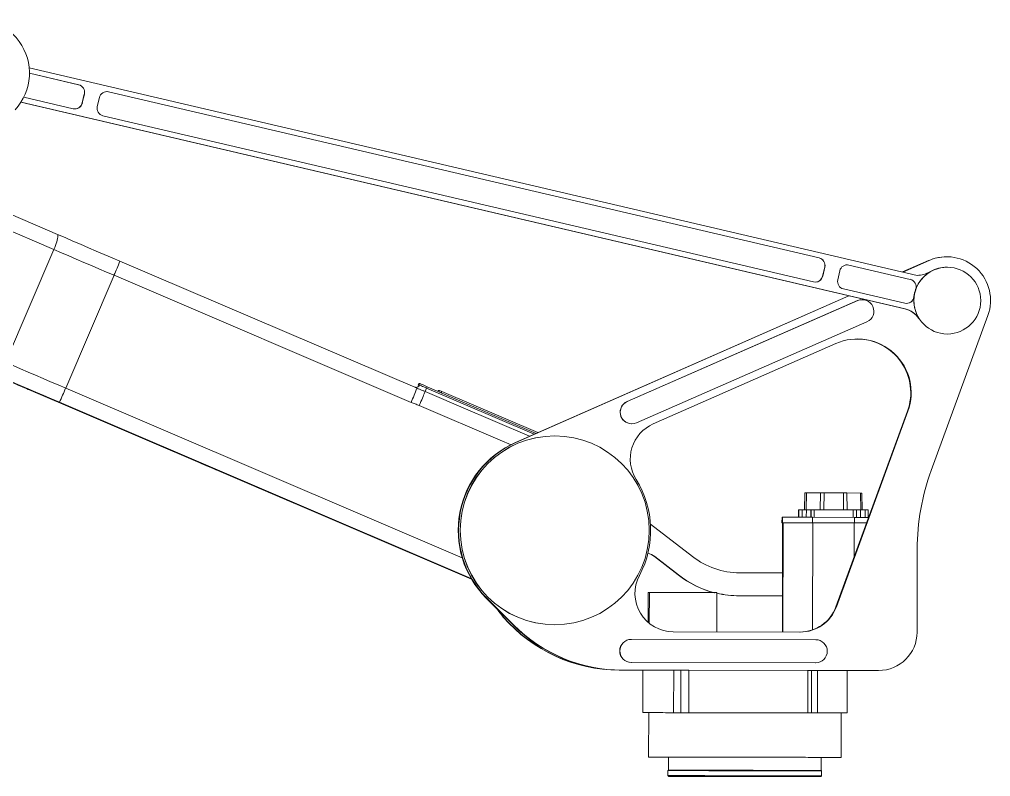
# Model space of a CAD drawing. Header units: millimetres. Extents: x 419 to 13500, y 498 to 10404.
# Drawn here: x 6114 to 7378, y 6758 to 7744 of the extents above; entities that cross this region are included whole.
import ezdxf

# ---------------------------------------------------------------- set-up
doc = ezdxf.new("R2010")
doc.units = ezdxf.units.MM
doc.header["$LTSCALE"] = 50

msp = doc.modelspace()

# ---------------------------------------------------------------- linework, layer by layer
at = {"color": 7, "linetype": 'Continuous', "lineweight": 15}
for p, q in [((7282.9, 7410.6), (6126.8, 7681.2)), ((6191.3, 7658.9), (6127.2, 7673.9)), ((6191.1, 7658.9), (6127.2, 7673.9)), ((6191.1, 7658.9), (6191.3, 7658.9)), ((6230.1, 7649.8), (6230.2, 7649.8)), ((7155.1, 7433.3), (6230.1, 7649.8)), ((7155.2, 7433.3), (6230.2, 7649.8)), ((6116.1, 7636.3), (7266.6, 7367.1)), ((6116.2, 7636.4), (7267.1, 7367.1)), ((6119.8, 7642.8), (6184, 7627.7)), ((6195.9, 7635.2), (6198.6, 7646.9)), ((6196, 7635.2), (6198.7, 7646.9)), ((6198.6, 7646.9), (6198.7, 7646.9)), ((6218.2, 7642.3), (6215.5, 7630.6)), ((6195.9, 7635.2), (6196, 7635.2)), ((6222.9, 7618.6), (7147.9, 7402.1)), ((6163.5, 7464.1), (6016.2, 7527.3)), ((6096.1, 7297.3), (6159, 7444.3)), ((7321.3, 7434.9), (7320.7, 7434.9)), ((6631.7, 7263.7), (6244.9, 7429.2)), ((7155.1, 7433.3), (7155.2, 7433.3)), ((7159.7, 7409.6), (7162.5, 7421.3)), ((7159.9, 7409.6), (7162.6, 7421.3)), ((7162.5, 7421.3), (7162.6, 7421.3)), ((7193.6, 7424.1), (7193.8, 7424.1)), ((7273.6, 7405.5), (7193.6, 7424.1)), ((7273.8, 7405.5), (7193.8, 7424.1)), ((7297.7, 7430), (7263.8, 7415.1)), ((7298.3, 7430), (7264.2, 7415)), ((7297.7, 7430), (7298.3, 7430)), ((7321.9, 7421.4), (7321.4, 7421.4)), ((7322, 7421.4), (7321.9, 7421.4)), ((6174.4, 7263.8), (6237.3, 7410.8)), ((6624, 7245.2), (6237.3, 7410.8)), ((7159.7, 7409.6), (7159.9, 7409.6)), ((7182.1, 7416.7), (7179.4, 7404.8)), ((7299.2, 7415.2), (7299.7, 7415.2)), ((7300.6, 7415.8), (7300.1, 7415.8)), ((7273.6, 7405.5), (7273.8, 7405.5)), ((7193.6, 7384.1), (6759.9, 7193)), ((7194, 7384), (6760.5, 7193)), ((7186.8, 7393), (7266.5, 7374.4)), ((7205.3, 7377.8), (6905.1, 7246.2)), ((7205.4, 7377.8), (6905.2, 7246.2)), ((7205.4, 7377.8), (7205.3, 7377.8)), ((7211.4, 7379), (7211.3, 7379)), ((5887.6, 7363.8), (6702.8, 7014.8)), ((7267.1, 7367.1), (7266.6, 7367.1)), ((7301.1, 7156.5), (7374.9, 7358.3)), ((6917.2, 7218.8), (7217.4, 7350.3)), ((7285.3, 7354.3), (7284.8, 7354.3)), ((7321.3, 7334.4), (7321.4, 7334.4)), ((7321.9, 7334.4), (7322, 7334.4)), ((7176.8, 7321.8), (6939.2, 7217.1)), ((6633.9, 7269.7), (6633.1, 7267.8)), ((6633.9, 7269.7), (6633.1, 7267.8)), ((6633.9, 7269.7), (6635.6, 7269.7)), ((6635.6, 7269.7), (6634.8, 7267.8)), ((6633.1, 7267.8), (6634.8, 7267.8)), ((6644.9, 7265.7), (6644.1, 7263.9)), ((6644.9, 7265.7), (6786.9, 7204.9)), ((6659.3, 7260.5), (6659, 7259.7)), ((6659.3, 7260.5), (6661, 7260.5)), ((6661, 7260.5), (6660.4, 7259.1)), ((6661, 7260.5), (6663.8, 7259.3)), ((6663.8, 7259.3), (6663.2, 7257.9)), ((6663.8, 7259.3), (6788.8, 7205.8)), ((6905.2, 7246.2), (6905.1, 7246.2)), ((7270.1, 7233.7), (7177, 6979)), ((7177.6, 6979), (7270.7, 7233.7)), ((7270.1, 7233.7), (7270.7, 7233.7)), ((6911.1, 7217.5), (6911.2, 7217.5)), ((6811, 7201.6), (6810.9, 7201.6)), ((6759.9, 7193), (6760.5, 7193)), ((6373.5, 7156), (6428.7, 7132.4)), ((6429.6, 7132.4), (6374.5, 7156)), ((7136.4, 7127.3), (7136, 7105.3)), ((7136.4, 7127.3), (7136.7, 7127.3)), ((7138.7, 7127.3), (7156.8, 7127.3)), ((7161.5, 7127.3), (7186.7, 7127.3)), ((7191.4, 7127.3), (7209, 7127.2)), ((7210.9, 7127.2), (7211.3, 7105.2)), ((7128.3, 7105.3), (7128.3, 7095.6)), ((7128.3, 7105.3), (7128.9, 7105.3)), ((7133, 7105.3), (7138.5, 7105.3)), ((7144.5, 7105.3), (7144.6, 7105.3)), ((7148.6, 7105.3), (7199.6, 7105.2)), ((7203.6, 7105.2), (7203.6, 7095.5)), ((7209, 7105.2), (7215, 7105.2)), ((7218.9, 7105.2), (7218.9, 7095.5)), ((7106.9, 7095.6), (7106.8, 7088.3)), ((7106.9, 7095.6), (7107.5, 7095.6)), ((7107.5, 7095.6), (7107.5, 7088.3)), ((7107.5, 7095.6), (7146.5, 7095.6)), ((7146.5, 7095.6), (7146.5, 7088.3)), ((7146.5, 7095.6), (7201, 7095.5)), ((7201, 7095.5), (7201, 7088.2)), ((7201, 7095.5), (7219.6, 7095.5)), ((6935.6, 7086.8), (6990.4, 7044.3)), ((7107.6, 7088.3), (7106.8, 7088.3)), ((7106.8, 7088.3), (7107.5, 7088.3)), ((7107.6, 7088.3), (7107.4, 6946.2)), ((7107.5, 7088.3), (7146.5, 7088.3)), ((7107.6, 7088.3), (7108.3, 7088.3)), ((7108.3, 7088.3), (7108, 6946.2)), ((7108.3, 7088.3), (7146.8, 7088.3)), ((7146.5, 7088.3), (7201, 7088.2)), ((7146.8, 7088.3), (7146.6, 6949)), ((7146.8, 7088.3), (7200.6, 7088.2)), ((7200.6, 7088.2), (7216.9, 7088.2)), ((7200.6, 7088.2), (7200.6, 7043.5)), ((7201, 7088.2), (7216.9, 7088.2)), ((6940.7, 7044.6), (6941.1, 7044.6)), ((6940.7, 7044.6), (6971.6, 7020.6)), ((6941.1, 7044.6), (6972, 7020.6)), ((7282.7, 6945.9), (7282.8, 7054)), ((6971.6, 7020.6), (6972, 7020.6)), ((7051.5, 7023.3), (7107.5, 7023.2)), ((6932.4, 6997.5), (6932.4, 6958.8)), ((6932.4, 6997.5), (6934.2, 6997.5)), ((6934.2, 6997.5), (6934.1, 6957.4)), ((6934.2, 6997.5), (7022, 6997.4)), ((7022, 6997.4), (7022, 6946.3)), ((7051.1, 6993.3), (7051.5, 6993.3)), ((7051.1, 6993.3), (7107.5, 6993.2)), ((7051.5, 6993.3), (7107.5, 6993.2)), ((6721.8, 6990.4), (6722.4, 6990.4)), ((6721.8, 6990.4), (6756.7, 6955.3)), ((6722.4, 6990.4), (6757.4, 6955.3)), ((7177, 6979), (7177.6, 6979)), ((6744, 6965.6), (6744.3, 6965.6)), ((6756.7, 6955.3), (6757.4, 6955.3)), ((6810.9, 6955.6), (6811, 6955.6)), ((6965.3, 6946.4), (7130.6, 6946.1)), ((7150.7, 6936.1), (6910.7, 6936.5)), ((6910.7, 6906.5), (6910.6, 6906.5)), ((6910.6, 6906.5), (7150.6, 6906.1)), ((6910.7, 6906.5), (7150.7, 6906.1)), ((7150.7, 6906.1), (7150.6, 6906.1)), ((6894.9, 6896.5), (6895.3, 6896.5)), ((6925.6, 6896.5), (6894.9, 6896.5)), ((6895.3, 6896.5), (6898.1, 6896.5)), ((6895.3, 6896.5), (6925.6, 6896.5)), ((6895.3, 6896.5), (6895.3, 6896.5)), ((6895.3, 6896.5), (6895.3, 6896.5)), ((6898.1, 6896.5), (6898.7, 6896.5)), ((6898.7, 6896.5), (7232.6, 6896)), ((6925.6, 6896.5), (6925.6, 6841.1)), ((6965.7, 6841), (6965.8, 6896.4)), ((6975.3, 6896.4), (6975, 6896.4)), ((6975, 6841), (6975, 6896.4)), ((6975.3, 6896.4), (6975.2, 6841)), ((6985.4, 6841), (6985.5, 6896.4)), ((7140.5, 6896.1), (6985.5, 6896.4)), ((7140.4, 6840.8), (7140.5, 6896.1)), ((7145.3, 6840.8), (7145.4, 6896.1)), ((7153.1, 6840.7), (7153.2, 6896.1)), ((7191.6, 6840.7), (7191.6, 6896)), ((7191.6, 6896), (7229.2, 6896)), ((7228.8, 6896), (7191.6, 6896)), ((7228.8, 6896), (7229.2, 6896)), ((7229.2, 6896), (7232.6, 6896)), ((6933.3, 6841.1), (6933.2, 6783.2)), ((6975.3, 6841), (6975, 6841)), ((7140.4, 6840.8), (6985.4, 6841)), ((7144.9, 6840.8), (7145.3, 6840.8)), ((7183.7, 6782.8), (7183.8, 6840.7)), ((6959, 6783.1), (6958.9, 6766.1)), ((7157.9, 6765.8), (7158, 6782.8)), ((6958.9, 6766.1), (6958.4, 6765.6)), ((6958.4, 6765.6), (6958.4, 6759.1)), ((7158.4, 6765.3), (7157.9, 6765.8)), ((7158.4, 6758.8), (7158.4, 6765.3)), ((6958.4, 6759.1), (6959.4, 6758.1)), ((7157.4, 6757.8), (7158.4, 6758.8))]:
    msp.add_line(p, q, dxfattribs=at)
at = {"color": 8, "linetype": 'Continuous', "lineweight": 15}
for p, q in [((6159, 7444.3), (6001.8, 7511.8)), ((7278.6, 7382.9), (7278.7, 7382.9)), ((7280.8, 7392.5), (7280.9, 7392.5)), ((5887.6, 7363.8), (6702.8, 7014.8)), ((6174.4, 7263.8), (6690.5, 7042.9)), ((6644.1, 7263.9), (6784.4, 7203.8)), ((6702.2, 7016), (6166.2, 7245.3)), ((6373.5, 7156), (6373.7, 7156.4)), ((6428.7, 7132.4), (6428.8, 7132.7)), ((7136.7, 7127.3), (7136.3, 7105.3)), ((7138.7, 7127.3), (7138.4, 7105.3)), ((7156.8, 7127.3), (7156.4, 7105.3)), ((7161.5, 7127.3), (7161.4, 7105.2)), ((7186.7, 7127.3), (7186.7, 7105.2)), ((7191.4, 7127.3), (7191.6, 7105.2)), ((7209, 7127.2), (7209.3, 7105.2)), ((7128.9, 7105.3), (7128.9, 7095.6)), ((7133, 7105.3), (7132.9, 7095.6)), ((7138.5, 7105.3), (7138.4, 7095.6)), ((7144.5, 7105.3), (7144.5, 7095.6)), ((7144.6, 7105.3), (7144.6, 7095.6)), ((7148.6, 7105.3), (7148.6, 7095.6)), ((7199.6, 7105.2), (7199.6, 7095.5)), ((7209, 7105.2), (7209, 7095.5)), ((7215, 7105.2), (7215, 7095.5))]:
    msp.add_line(p, q, dxfattribs=at)
at = {"color": 7, "linetype": 'Continuous', "lineweight": 15, "flags": 128}
for points in [[(6230.1, 7649.8), (6228.1, 7650), (6227.8, 7650)], [(6159, 7444.3), (6160.1, 7447), (6161.1, 7449.6), (6161.9, 7452.1), (6162.7, 7454.5), (6163.3, 7456.7), (6163.8, 7458.7), (6164.1, 7460.5), (6164.2, 7461.9), (6164.1, 7463), (6163.9, 7463.7), (6163.5, 7464.1)], [(6163.5, 7464.1), (6173.6, 7459.8), (6183.7, 7455.4), (6193.8, 7451.1), (6204, 7446.7), (6214.2, 7442.4), (6224.5, 7438), (6234.7, 7433.6), (6244.9, 7429.2)], [(6237.3, 7410.8), (6227.4, 7415), (6217.6, 7419.2), (6207.8, 7423.4), (6198, 7427.6), (6188.2, 7431.8), (6178.4, 7436), (6168.7, 7440.2), (6159, 7444.3)], [(7193.6, 7424.1), (7191.7, 7424.3), (7191.4, 7424.3)], [(6096.1, 7297.3), (6105.8, 7293.2), (6115.5, 7289), (6125.3, 7284.8), (6135.1, 7280.6), (6144.9, 7276.4), (6154.7, 7272.2), (6164.5, 7268), (6174.4, 7263.8)], [(6166.2, 7245.3), (6156, 7249.7), (6145.8, 7254.1), (6135.5, 7258.5), (6125.3, 7262.9), (6115.2, 7267.2), (6105, 7271.6), (6094.9, 7275.9), (6084.8, 7280.2)], [(6635.6, 7269.7), (6635.8, 7269.6), (6636.3, 7269.4), (6637.2, 7269), (6638.4, 7268.5), (6639.8, 7267.9), (6641.4, 7267.3), (6643.1, 7266.5), (6644.9, 7265.7)], [(6111.4, 7268.2), (6114.6, 7266.8), (6117.7, 7265.5), (6120.6, 7264.3), (6123.2, 7263.2), (6125.7, 7262.2), (6127.9, 7261.2), (6129.8, 7260.4), (6131.5, 7259.7), (6132.8, 7259.2), (6133.8, 7258.8), (6134.5, 7258.5), (6134.9, 7258.3), (6135, 7258.3), (6134.7, 7258.5), (6134.1, 7258.8), (6133.1, 7259.2), (6131.9, 7259.7), (6130.3, 7260.4), (6128.4, 7261.2), (6126.3, 7262.2), (6123.9, 7263.2), (6121.3, 7264.3), (6118.5, 7265.5), (6115.5, 7266.8), (6112.3, 7268.2)], [(6634.6, 7241.3), (6635.7, 7243.8), (6636.8, 7246.2), (6637.8, 7248.6), (6638.7, 7250.8), (6639.6, 7252.9), (6640.3, 7254.7), (6641, 7256.3), (6641.5, 7257.6), (6641.9, 7258.6), (6642.2, 7259.3)], [(6634.8, 7267.8), (6635, 7267.7), (6635.5, 7267.5), (6636.4, 7267.2), (6637.6, 7266.7), (6639, 7266.1), (6640.6, 7265.4), (6642.3, 7264.6), (6644.1, 7263.9)], [(6374.5, 7156), (6371, 7157.5), (6367.5, 7159), (6364.1, 7160.4), (6360.8, 7161.9), (6357.6, 7163.2), (6354.5, 7164.5), (6351.6, 7165.7), (6349, 7166.9), (6346.5, 7167.9), (6344.3, 7168.8), (6342.4, 7169.6), (6340.7, 7170.3), (6339.4, 7170.9), (6338.4, 7171.3), (6337.7, 7171.6), (6337.3, 7171.7), (6337.2, 7171.7), (6337.5, 7171.6), (6338.1, 7171.3), (6339.1, 7170.9), (6340.3, 7170.3), (6341.9, 7169.6), (6343.8, 7168.8), (6345.9, 7167.9), (6348.3, 7166.9), (6350.9, 7165.7), (6353.7, 7164.5), (6356.7, 7163.2), (6359.9, 7161.9), (6363.2, 7160.4), (6366.6, 7159), (6370, 7157.5), (6373.5, 7156)], [(6428.7, 7132.4), (6432.2, 7130.9), (6435.6, 7129.4), (6439, 7128), (6442.4, 7126.5), (6445.6, 7125.2), (6448.6, 7123.9), (6451.5, 7122.7), (6454.2, 7121.5), (6456.6, 7120.5), (6458.8, 7119.6), (6460.7, 7118.8), (6462.4, 7118.1), (6463.7, 7117.5), (6464.8, 7117.1), (6465.5, 7116.8), (6465.8, 7116.7), (6465.9, 7116.7), (6465.6, 7116.8), (6465, 7117.1), (6464, 7117.5), (6462.8, 7118.1), (6461.2, 7118.8), (6459.4, 7119.6), (6457.2, 7120.5), (6454.9, 7121.5), (6452.3, 7122.7), (6449.4, 7123.9), (6446.4, 7125.2), (6443.3, 7126.5), (6440, 7128), (6436.6, 7129.4), (6433.1, 7130.9), (6429.6, 7132.4)], [(7156.8, 7127.3), (7157.2, 7127.3), (7157.8, 7127.3), (7158.3, 7127.3), (7158.9, 7127.3), (7159.5, 7127.3), (7160.2, 7127.3), (7160.8, 7127.3), (7161.5, 7127.3)], [(7186.7, 7127.3), (7187.4, 7127.3), (7188, 7127.3), (7188.6, 7127.3), (7189.2, 7127.3), (7189.8, 7127.3), (7190.4, 7127.3), (7190.9, 7127.3), (7191.4, 7127.3)], [(7209, 7127.2), (7209.5, 7127.2), (7209.8, 7127.2), (7210.2, 7127.2), (7210.4, 7127.2), (7210.6, 7127.2), (7210.8, 7127.2), (7210.9, 7127.2), (7210.9, 7127.2)], [(7128.9, 7105.3), (7129, 7105.3), (7129.2, 7105.3), (7129.6, 7105.3), (7130.1, 7105.3), (7130.7, 7105.3), (7131.4, 7105.3), (7132.2, 7105.3), (7133, 7105.3)], [(7138.5, 7105.3), (7139.6, 7105.3), (7140.8, 7105.3), (7141.8, 7105.3), (7142.7, 7105.3), (7143.5, 7105.3), (7144, 7105.3), (7144.4, 7105.3), (7144.5, 7105.3)], [(7144.6, 7105.3), (7144.7, 7105.3), (7144.9, 7105.3), (7145.3, 7105.3), (7145.8, 7105.3), (7146.4, 7105.3), (7147.1, 7105.3), (7147.9, 7105.3), (7148.6, 7105.3)], [(7199.6, 7105.2), (7200.4, 7105.2), (7201.2, 7105.2), (7201.9, 7105.2), (7202.5, 7105.2), (7202.9, 7105.2), (7203.3, 7105.2), (7203.5, 7105.2), (7203.6, 7105.2)], [(7203.6, 7105.2), (7203.8, 7105.2), (7204.3, 7105.2), (7205, 7105.2), (7205.8, 7105.2), (7206.8, 7105.2), (7207.9, 7105.2), (7209, 7105.2)], [(7215, 7105.2), (7215.7, 7105.2), (7216.5, 7105.2), (7217.2, 7105.2), (7217.8, 7105.2), (7218.3, 7105.2), (7218.6, 7105.2), (7218.8, 7105.2), (7218.9, 7105.2)], [(6744.3, 6965.6), (6740.7, 6970.2), (6737.5, 6974.6)], [(6965.8, 6896.4), (6960.9, 6896.4), (6956.3, 6896.4), (6952, 6896.4), (6948, 6896.4), (6944.3, 6896.4), (6940.9, 6896.4), (6937.8, 6896.4), (6935.1, 6896.4), (6932.7, 6896.5), (6930.6, 6896.5), (6928.9, 6896.5), (6927.5, 6896.5), (6926.6, 6896.5), (6925.9, 6896.5), (6925.7, 6896.5), (6925.6, 6896.5)], [(6975, 6896.4), (6974.9, 6896.4), (6974.4, 6896.4), (6973.6, 6896.4), (6972.6, 6896.4), (6971.2, 6896.4), (6969.7, 6896.4), (6967.8, 6896.4), (6965.8, 6896.4)], [(6985.5, 6896.4), (6983.4, 6896.4), (6981.4, 6896.4), (6979.6, 6896.4), (6978, 6896.4), (6976.7, 6896.4), (6975.9, 6896.4), (6975.4, 6896.4), (6975.3, 6896.4)], [(7145.4, 6896.1), (7145.3, 6896.1), (7145, 6896.1), (7144.6, 6896.1), (7144, 6896.1), (7143.2, 6896.1), (7142.4, 6896.1), (7141.4, 6896.1), (7140.5, 6896.1)], [(7153.2, 6896.1), (7151.3, 6896.1), (7149.7, 6896.1), (7148.3, 6896.1), (7147.1, 6896.1), (7146.2, 6896.1), (7145.5, 6896.1), (7145.4, 6896.1)], [(7191.6, 6896), (7191.5, 6896), (7191.1, 6896), (7190.2, 6896.1), (7189, 6896.1), (7187.4, 6896.1), (7185.5, 6896.1), (7183.2, 6896.1), (7180.6, 6896.1), (7177.6, 6896.1), (7174.3, 6896.1), (7170.7, 6896.1), (7166.8, 6896.1), (7162.5, 6896.1), (7158, 6896.1), (7153.2, 6896.1)], [(6965.7, 6841), (6960.8, 6841), (6956.3, 6841), (6951.9, 6841.1), (6947.9, 6841.1), (6944.2, 6841.1), (6940.8, 6841.1), (6937.7, 6841.1), (6935, 6841.1), (6932.6, 6841.1), (6930.5, 6841.1), (6928.8, 6841.1), (6927.5, 6841.1), (6926.5, 6841.1), (6925.8, 6841.1), (6925.6, 6841.1), (6925.7, 6841.1), (6926.1, 6841.1), (6927, 6841.1), (6928.1, 6841.1), (6929.7, 6841.1), (6931.6, 6841.1), (6933.3, 6841.1)], [(7183.8, 6840.7), (7183.7, 6840.7), (7183.3, 6840.7), (7182.4, 6840.7), (7181.3, 6840.7), (7179.8, 6840.7), (7177.9, 6840.7), (7175.8, 6840.7), (7173.2, 6840.7), (7170.4, 6840.7), (7167.2, 6840.7), (7163.8, 6840.7), (7160, 6840.7), (7155.9, 6840.7), (7151.6, 6840.7), (7147, 6840.7), (7142.2, 6840.8), (7137.1, 6840.8), (7131.8, 6840.8), (7126.3, 6840.8), (7120.6, 6840.8), (7114.7, 6840.8), (7108.7, 6840.8), (7102.5, 6840.8), (7096.2, 6840.8), (7089.8, 6840.8), (7083.3, 6840.8), (7076.7, 6840.9), (7070.1, 6840.9), (7063.4, 6840.9), (7056.7, 6840.9), (7050.1, 6840.9), (7043.4, 6840.9), (7036.8, 6840.9), (7030.3, 6840.9), (7023.9, 6840.9), (7017.5, 6841), (7011.3, 6841), (7005.2, 6841), (6999.2, 6841), (6993.4, 6841), (6987.8, 6841), (6982.4, 6841), (6977.2, 6841), (6972.3, 6841), (6967.6, 6841), (6963.1, 6841), (6958.9, 6841), (6955, 6841), (6951.4, 6841.1), (6948.1, 6841.1), (6945.1, 6841.1), (6942.5, 6841.1), (6940.1, 6841.1), (6938.1, 6841.1), (6936.5, 6841.1), (6935.2, 6841.1), (6934.2, 6841.1), (6933.6, 6841.1), (6933.3, 6841.1), (6933.3, 6841.1)], [(6975, 6841), (6974.8, 6841), (6974.3, 6841), (6973.5, 6841), (6972.5, 6841), (6971.2, 6841), (6969.6, 6841), (6967.8, 6841), (6965.7, 6841)], [(6985.4, 6841), (6983.3, 6841), (6981.3, 6841), (6979.5, 6841), (6977.9, 6841), (6976.7, 6841), (6975.8, 6841), (6975.3, 6841), (6975.3, 6841)], [(7145.3, 6840.8), (7145.2, 6840.8), (7145, 6840.8), (7144.5, 6840.8), (7143.9, 6840.8), (7143.1, 6840.8), (7142.3, 6840.8), (7141.4, 6840.8), (7140.4, 6840.8)], [(7153.1, 6840.7), (7151.3, 6840.7), (7149.6, 6840.7), (7148.2, 6840.7), (7147, 6840.7), (7146.1, 6840.8), (7145.4, 6840.8), (7145.1, 6840.8), (7144.9, 6840.8)], [(7183.8, 6840.7), (7184.5, 6840.7), (7186.6, 6840.7), (7188.3, 6840.7), (7189.7, 6840.7), (7190.7, 6840.7), (7191.3, 6840.7), (7191.6, 6840.7), (7191.4, 6840.7), (7191, 6840.7), (7190.1, 6840.7), (7188.9, 6840.7), (7187.3, 6840.7), (7185.4, 6840.7), (7183.1, 6840.7), (7180.5, 6840.7), (7177.5, 6840.7), (7174.2, 6840.7), (7170.6, 6840.7), (7166.7, 6840.7), (7162.4, 6840.7), (7157.9, 6840.7), (7153.1, 6840.7)], [(7183.7, 6782.8), (7183.6, 6782.8), (7183.2, 6782.8), (7182.4, 6782.8), (7181.2, 6782.8), (7179.7, 6782.8), (7177.8, 6782.8), (7175.7, 6782.8), (7173.1, 6782.8), (7170.3, 6782.8), (7167.1, 6782.8), (7163.7, 6782.8), (7159.9, 6782.8), (7155.8, 6782.8), (7151.5, 6782.8), (7146.9, 6782.8), (7142.1, 6782.8), (7137, 6782.9), (7131.7, 6782.9), (7126.2, 6782.9), (7120.5, 6782.9), (7114.6, 6782.9), (7108.6, 6782.9), (7102.4, 6782.9), (7096.1, 6782.9), (7089.7, 6782.9), (7083.2, 6782.9), (7076.6, 6782.9), (7070, 6783), (7063.3, 6783), (7056.6, 6783), (7050, 6783), (7043.3, 6783), (7036.8, 6783), (7030.2, 6783), (7023.8, 6783), (7017.4, 6783), (7011.2, 6783), (7005.1, 6783.1), (6999.1, 6783.1), (6993.3, 6783.1), (6987.7, 6783.1), (6982.3, 6783.1), (6977.1, 6783.1), (6972.2, 6783.1), (6967.5, 6783.1), (6963, 6783.1), (6958.8, 6783.1), (6954.9, 6783.1), (6951.3, 6783.1), (6948, 6783.1), (6945, 6783.2), (6942.4, 6783.2), (6940, 6783.2), (6938, 6783.2), (6936.4, 6783.2), (6935.1, 6783.2), (6934.1, 6783.2), (6933.5, 6783.2), (6933.2, 6783.2), (6933.3, 6783.2), (6933.8, 6783.2), (6934.6, 6783.2), (6935.7, 6783.2), (6937.2, 6783.2), (6939.1, 6783.2), (6941.3, 6783.2), (6943.8, 6783.2), (6946.6, 6783.1), (6949.8, 6783.1), (6953.3, 6783.1), (6957, 6783.1), (6959, 6783.1)], [(6959, 6783.1), (6959, 6783.1), (6959.4, 6783.1), (6960.1, 6783.1), (6961.2, 6783.1), (6962.6, 6783.1), (6964.4, 6783.1), (6966.5, 6783.1), (6969, 6783.1), (6971.7, 6783.1), (6974.8, 6783.1), (6978.2, 6783.1), (6981.8, 6783.1), (6985.7, 6783.1), (6989.9, 6783.1), (6994.4, 6783.1), (6999, 6783.1), (7003.9, 6783.1), (7009, 6783.1), (7014.2, 6783), (7019.6, 6783), (7025.2, 6783), (7030.9, 6783), (7036.6, 6783), (7042.5, 6783), (7048.4, 6783), (7054.3, 6783), (7060.3, 6783), (7066.2, 6783), (7072.1, 6783), (7078, 6782.9), (7083.8, 6782.9), (7089.5, 6782.9), (7095.1, 6782.9), (7100.6, 6782.9), (7105.9, 6782.9), (7111, 6782.9), (7116, 6782.9), (7120.7, 6782.9), (7125.3, 6782.9), (7129.6, 6782.9), (7133.6, 6782.9), (7137.4, 6782.9), (7140.9, 6782.8), (7144, 6782.8), (7146.9, 6782.8), (7149.5, 6782.8), (7151.7, 6782.8), (7153.6, 6782.8), (7155.2, 6782.8), (7156.4, 6782.8), (7157.3, 6782.8), (7157.8, 6782.8), (7158, 6782.8)], [(7158, 6782.8), (7158.1, 6782.8), (7162, 6782.8), (7165.6, 6782.8), (7168.9, 6782.8), (7171.9, 6782.8), (7174.6, 6782.8), (7176.9, 6782.8), (7178.9, 6782.8), (7180.6, 6782.8), (7181.9, 6782.8), (7182.8, 6782.8), (7183.5, 6782.8), (7183.7, 6782.8)], [(7016.7, 6765.5), (7011.4, 6765.5), (7006.2, 6765.6), (7001.3, 6765.6), (6996.5, 6765.6), (6992, 6765.6), (6987.7, 6765.6), (6983.6, 6765.6), (6979.8, 6765.6), (6976.3, 6765.6), (6973, 6765.6), (6970.1, 6765.6), (6967.5, 6765.6), (6965.2, 6765.6), (6963.2, 6765.6), (6961.6, 6765.6), (6960.3, 6765.6), (6959.3, 6765.6), (6958.7, 6765.6), (6958.5, 6765.6), (6958.4, 6765.6)], [(6958.9, 6766.1), (6958.9, 6766.1), (6959.1, 6766.1), (6959.7, 6766.1), (6960.6, 6766.1), (6961.9, 6766.1), (6963.5, 6766.1), (6965.4, 6766.1), (6967.7, 6766.1), (6970.3, 6766.1), (6973.2, 6766.1), (6976.4, 6766.1), (6979.9, 6766.1), (6983.7, 6766.1), (6987.8, 6766.1), (6992.1, 6766.1), (6996.6, 6766.1), (7001.4, 6766.1), (7006.4, 6766.1), (7011.6, 6766), (7016.9, 6766)], [(7158.4, 6765.3), (7158.3, 6765.3), (7157.9, 6765.3), (7157.1, 6765.3), (7156, 6765.3), (7154.5, 6765.3), (7152.7, 6765.3), (7150.5, 6765.3), (7148, 6765.3), (7145.2, 6765.3), (7142.1, 6765.3), (7138.8, 6765.3), (7135.1, 6765.4), (7131.1, 6765.4), (7127, 6765.4), (7122.5, 6765.4), (7117.9, 6765.4), (7113, 6765.4), (7107.9, 6765.4), (7102.7, 6765.4), (7097.3, 6765.4), (7091.8, 6765.4), (7086.1, 6765.4), (7080.4, 6765.4), (7074.6, 6765.4), (7068.7, 6765.5), (7062.8, 6765.5), (7056.9, 6765.5), (7050.9, 6765.5), (7045, 6765.5), (7039.2, 6765.5), (7033.4, 6765.5), (7027.7, 6765.5), (7022.1, 6765.5), (7016.7, 6765.5)], [(7016.9, 6766), (7022.4, 6766), (7028, 6766), (7033.7, 6766), (7039.5, 6766), (7045.4, 6766), (7051.3, 6766), (7057.3, 6766), (7063.2, 6766), (7069.1, 6766), (7075, 6765.9), (7080.9, 6765.9), (7086.6, 6765.9), (7092.3, 6765.9), (7097.8, 6765.9), (7103.2, 6765.9), (7108.5, 6765.9), (7113.5, 6765.9), (7118.4, 6765.9), (7123, 6765.9), (7127.4, 6765.9), (7131.6, 6765.9), (7135.5, 6765.9), (7139.1, 6765.8), (7142.5, 6765.8), (7145.5, 6765.8), (7148.2, 6765.8), (7150.6, 6765.8), (7152.7, 6765.8), (7154.4, 6765.8), (7155.8, 6765.8), (7156.9, 6765.8), (7157.6, 6765.8), (7157.9, 6765.8), (7157.9, 6765.8)], [(6958.4, 6759.1), (6958.4, 6759.1), (6958.7, 6759.1), (6959.3, 6759.1), (6960.3, 6759.1), (6961.6, 6759.1), (6963.2, 6759.1), (6965.2, 6759.1), (6967.5, 6759.1), (6970.1, 6759.1), (6973, 6759.1), (6976.3, 6759.1), (6979.8, 6759.1), (6983.6, 6759.1), (6987.6, 6759.1), (6992, 6759.1), (6996.5, 6759.1), (7001.3, 6759.1), (7006.2, 6759.1), (7011.4, 6759), (7016.7, 6759)], [(7017.1, 6758), (7011.8, 6758), (7006.6, 6758.1), (7001.7, 6758.1), (6996.9, 6758.1), (6992.4, 6758.1), (6988.1, 6758.1), (6984.1, 6758.1), (6980.3, 6758.1), (6976.8, 6758.1), (6973.6, 6758.1), (6970.7, 6758.1), (6968.1, 6758.1), (6965.9, 6758.1), (6963.9, 6758.1), (6962.3, 6758.1), (6961.1, 6758.1), (6960.2, 6758.1), (6959.6, 6758.1), (6959.4, 6758.1), (6959.6, 6758.1), (6960.1, 6758.1), (6961, 6758.1), (6962.2, 6758.1), (6963.7, 6758.1), (6965.6, 6758.1), (6967.9, 6758.1), (6970.4, 6758.1), (6973.3, 6758.1), (6976.5, 6758.1), (6979.9, 6758.1), (6983.7, 6758.1), (6987.7, 6758.1), (6992, 6758.1), (6996.5, 6758.1), (7001.2, 6758.1), (7006.1, 6758.1), (7011.2, 6758), (7016.5, 6758), (7022, 6758), (7027.5, 6758), (7033.2, 6758), (7039, 6758), (7044.8, 6758), (7050.7, 6758), (7056.6, 6758), (7062.6, 6758), (7068.5, 6758), (7074.3, 6757.9), (7080.2, 6757.9), (7085.9, 6757.9), (7091.5, 6757.9), (7097.1, 6757.9), (7102.4, 6757.9), (7107.7, 6757.9), (7112.7, 6757.9), (7117.6, 6757.9), (7122.2, 6757.9), (7126.6, 6757.9), (7130.8, 6757.9), (7134.7, 6757.8), (7138.3, 6757.8), (7141.7, 6757.8), (7144.7, 6757.8), (7147.5, 6757.8), (7149.9, 6757.8), (7152, 6757.8), (7153.8, 6757.8), (7155.2, 6757.8), (7156.3, 6757.8), (7157, 6757.8), (7157.4, 6757.8), (7157.4, 6757.8), (7157.1, 6757.8), (7156.4, 6757.8), (7155.3, 6757.8), (7153.9, 6757.8), (7152.2, 6757.8), (7150.2, 6757.8), (7147.8, 6757.8), (7145, 6757.8), (7142, 6757.8), (7138.7, 6757.8), (7135.1, 6757.9), (7131.2, 6757.9), (7127.1, 6757.9), (7122.7, 6757.9), (7118.1, 6757.9), (7113.2, 6757.9), (7108.2, 6757.9), (7103, 6757.9), (7097.6, 6757.9), (7092.1, 6757.9), (7086.5, 6757.9), (7080.8, 6757.9), (7074.9, 6757.9), (7069.1, 6758), (7063.2, 6758), (7057.3, 6758), (7051.3, 6758), (7045.4, 6758), (7039.6, 6758), (7033.8, 6758), (7028.1, 6758), (7022.5, 6758), (7017.1, 6758)], [(6977, 6758.1), (6975.9, 6758.1), (6975.1, 6758.1), (6974.6, 6758.1), (6974.5, 6758.1), (6974.8, 6758.1), (6975.4, 6758.1), (6976.3, 6758.1), (6977.4, 6758.1), (6978.7, 6758.1), (6980, 6758.1), (6981.1, 6758.1), (6982, 6758.1), (6982.7, 6758.1), (6983, 6758.1), (6982.9, 6758.1), (6982.5, 6758.1), (6981.7, 6758.1), (6980.7, 6758.1), (6979.5, 6758.1), (6978.2, 6758.1), (6977, 6758.1)], [(6983.6, 6758.1), (6982.5, 6758.1), (6981.6, 6758.1), (6981, 6758.1), (6980.7, 6758.1), (6980.9, 6758.1), (6981.3, 6758.1), (6982.2, 6758.1), (6983.2, 6758.1), (6984.5, 6758.1), (6985.8, 6758.1), (6987.2, 6758.1), (6988.4, 6758.1), (6989.5, 6758.1), (6990.2, 6758.1), (6990.7, 6758.1), (6990.7, 6758.1), (6990.4, 6758.1), (6989.8, 6758.1), (6988.8, 6758.1), (6987.6, 6758.1), (6986.3, 6758.1), (6985, 6758.1), (6983.6, 6758.1)], [(6991.4, 6758.1), (6990.3, 6758.1), (6989.5, 6758.1), (6989, 6758.1), (6988.9, 6758.1), (6989.2, 6758.1), (6989.8, 6758.1), (6990.7, 6758.1), (6991.8, 6758.1), (6993.1, 6758.1), (6994.3, 6758.1), (6995.5, 6758.1), (6996.4, 6758.1), (6997.1, 6758.1), (6997.4, 6758.1), (6997.3, 6758.1), (6996.9, 6758.1), (6996.1, 6758.1), (6995.1, 6758.1), (6993.9, 6758.1), (6992.6, 6758.1), (6991.4, 6758.1)], [(7010.4, 6758), (7009.3, 6758), (7008.5, 6758), (7008.1, 6758), (7007.9, 6758), (7008.2, 6758), (7008.8, 6758), (7009.7, 6758), (7010.9, 6758), (7012.1, 6758), (7013.4, 6758), (7014.5, 6758), (7015.5, 6758), (7016.1, 6758), (7016.4, 6758), (7016.3, 6758), (7015.9, 6758), (7015.1, 6758), (7014.1, 6758), (7012.9, 6758), (7011.6, 6758), (7010.4, 6758)], [(7037.6, 6758), (7033.8, 6758), (7030.3, 6758), (7026.9, 6758), (7023.8, 6758), (7020.9, 6758), (7018.2, 6758), (7015.9, 6758), (7013.8, 6758), (7012.1, 6758), (7010.7, 6758), (7009.6, 6758), (7008.9, 6758), (7008.5, 6758), (7008.5, 6758), (7008.8, 6758), (7009.4, 6758), (7010.4, 6758), (7011.8, 6758), (7013.4, 6758), (7015.4, 6758), (7017.7, 6758), (7020.3, 6758), (7023.1, 6758), (7026.2, 6758), (7029.5, 6758), (7033, 6758), (7036.7, 6758), (7040.6, 6758), (7044.5, 6758), (7048.6, 6758), (7052.8, 6758), (7056.9, 6758), (7061.1, 6758), (7065.3, 6758), (7069.4, 6758), (7073.4, 6757.9), (7077.4, 6757.9), (7081.2, 6757.9), (7084.8, 6757.9), (7088.3, 6757.9), (7091.5, 6757.9), (7094.6, 6757.9), (7097.3, 6757.9), (7099.8, 6757.9), (7102, 6757.9), (7103.9, 6757.9), (7105.5, 6757.9), (7106.7, 6757.9), (7107.7, 6757.9), (7108.2, 6757.9), (7108.4, 6757.9), (7108.3, 6757.9), (7107.8, 6757.9), (7107, 6757.9), (7105.8, 6757.9), (7104.3, 6757.9), (7102.5, 6757.9), (7100.3, 6757.9), (7097.9, 6757.9), (7095.2, 6757.9), (7092.2, 6757.9), (7089, 6757.9), (7085.6, 6757.9), (7082, 6757.9), (7078.2, 6757.9), (7074.3, 6757.9), (7070.3, 6758), (7066.2, 6758), (7062, 6758), (7057.8, 6758), (7053.7, 6758), (7049.5, 6758), (7045.4, 6758), (7041.4, 6758), (7037.6, 6758)], [(7016.7, 6759), (7022.1, 6759), (7027.7, 6759), (7033.4, 6759), (7039.2, 6759), (7045, 6759), (7050.9, 6759), (7056.8, 6759), (7062.8, 6759), (7068.7, 6759), (7074.6, 6758.9), (7080.4, 6758.9), (7086.1, 6758.9), (7091.8, 6758.9), (7097.3, 6758.9), (7102.7, 6758.9), (7107.9, 6758.9), (7113, 6758.9), (7117.8, 6758.9), (7122.5, 6758.9), (7126.9, 6758.9), (7131.1, 6758.9), (7135.1, 6758.9), (7138.7, 6758.8), (7142.1, 6758.8), (7145.2, 6758.8), (7148, 6758.8), (7150.5, 6758.8), (7152.6, 6758.8), (7154.5, 6758.8), (7155.9, 6758.8), (7157.1, 6758.8), (7157.9, 6758.8), (7158.3, 6758.8), (7158.4, 6758.8)], [(7023.3, 6758), (7022.2, 6758), (7021.4, 6758), (7020.9, 6758), (7020.8, 6758), (7021, 6758), (7021.7, 6758), (7022.6, 6758), (7023.7, 6758), (7024.9, 6758), (7026.2, 6758), (7027.4, 6758), (7028.3, 6758), (7029, 6758), (7029.3, 6758), (7029.2, 6758), (7028.7, 6758), (7028, 6758), (7026.9, 6758), (7025.7, 6758), (7024.5, 6758), (7023.3, 6758)], [(7049.2, 6758), (7048.2, 6758), (7047.4, 6758), (7046.9, 6758), (7046.8, 6758), (7047, 6758), (7047.6, 6758), (7048.6, 6758), (7049.7, 6758), (7050.9, 6758), (7052.2, 6758), (7053.3, 6758), (7054.3, 6758), (7054.9, 6758), (7055.2, 6758), (7055.2, 6758), (7054.7, 6758), (7054, 6758), (7052.9, 6758), (7051.7, 6758), (7050.5, 6758), (7049.2, 6758)], [(7064.1, 6758), (7063, 6758), (7062.2, 6758), (7061.7, 6758), (7061.6, 6758), (7061.9, 6758), (7062.5, 6758), (7063.4, 6758), (7064.5, 6758), (7065.8, 6758), (7067, 6758), (7068.2, 6758), (7069.1, 6758), (7069.8, 6758), (7070.1, 6758), (7070, 6758), (7069.6, 6758), (7068.8, 6758), (7067.8, 6758), (7066.6, 6758), (7065.3, 6758), (7064.1, 6758)], [(7090.1, 6757.9), (7089, 6757.9), (7088.2, 6757.9), (7087.7, 6757.9), (7087.6, 6757.9), (7087.9, 6757.9), (7088.5, 6757.9), (7089.4, 6757.9), (7090.5, 6757.9), (7091.8, 6757.9), (7093, 6757.9), (7094.2, 6757.9), (7095.1, 6757.9), (7095.8, 6757.9), (7096.1, 6757.9), (7096, 6757.9), (7095.6, 6757.9), (7094.8, 6757.9), (7093.7, 6757.9), (7092.5, 6757.9), (7091.3, 6757.9), (7090.1, 6757.9)], [(7102.9, 6757.9), (7101.8, 6757.9), (7101, 6757.9), (7100.6, 6757.9), (7100.4, 6757.9), (7100.7, 6757.9), (7101.3, 6757.9), (7102.2, 6757.9), (7103.4, 6757.9), (7104.6, 6757.9), (7105.9, 6757.9), (7107, 6757.9), (7108, 6757.9), (7108.6, 6757.9), (7108.9, 6757.9), (7108.8, 6757.9), (7108.4, 6757.9), (7107.6, 6757.9), (7106.6, 6757.9), (7105.4, 6757.9), (7104.1, 6757.9), (7102.9, 6757.9)], [(7121.9, 6757.9), (7120.9, 6757.9), (7120.1, 6757.9), (7119.6, 6757.9), (7119.5, 6757.9), (7119.7, 6757.9), (7120.3, 6757.9), (7121.2, 6757.9), (7122.4, 6757.9), (7123.6, 6757.9), (7124.9, 6757.9), (7126, 6757.9), (7127, 6757.9), (7127.6, 6757.9), (7127.9, 6757.9), (7127.9, 6757.9), (7127.4, 6757.9), (7126.7, 6757.9), (7125.6, 6757.9), (7124.4, 6757.9), (7123.1, 6757.9), (7121.9, 6757.9)], [(7129, 6757.9), (7127.9, 6757.9), (7127, 6757.9), (7126.4, 6757.9), (7126.1, 6757.9), (7126.2, 6757.9), (7126.7, 6757.9), (7127.5, 6757.9), (7128.6, 6757.9), (7129.9, 6757.9), (7131.2, 6757.9), (7132.6, 6757.9), (7133.8, 6757.9), (7134.8, 6757.9), (7135.6, 6757.8), (7136, 6757.8), (7136.1, 6757.8), (7135.8, 6757.8), (7135.1, 6757.9), (7134.2, 6757.9), (7133, 6757.9), (7131.7, 6757.9), (7130.3, 6757.9), (7129, 6757.9)], [(7136.3, 6757.8), (7135.3, 6757.8), (7134.4, 6757.9), (7134, 6757.9), (7133.8, 6757.9), (7134.1, 6757.9), (7134.7, 6757.9), (7135.6, 6757.8), (7136.8, 6757.8), (7138, 6757.8), (7139.3, 6757.8), (7140.4, 6757.8), (7141.4, 6757.8), (7142, 6757.8), (7142.3, 6757.8), (7142.2, 6757.8), (7141.8, 6757.8), (7141, 6757.8), (7140, 6757.8), (7138.8, 6757.8), (7137.5, 6757.8), (7136.3, 6757.8)]]:
    msp.add_lwpolyline(points, dxfattribs=at)
at = {"color": 8, "linetype": 'Continuous', "lineweight": 15, "flags": 128}
for points in [[(6642.2, 7259.3), (6651.5, 7255.3), (6688.9, 7239.3), (6778.2, 7201.1)], [(6754.1, 7190.1), (6740.1, 7196.1), (6634.6, 7241.3)]]:
    msp.add_lwpolyline(points, dxfattribs=at)
at = {"color": 7, "linetype": 'Continuous', "lineweight": 15}
for centre, radius in [((7322, 7377.8), 43.5), ((6811, 7078.6), 123)]:
    msp.add_circle(centre, radius, dxfattribs=at)
for centre, radius, start, end in [((6057.2, 7674.1), 70, 317.0723, 115.3565), ((6188.9, 7649.2), 10, 346.8278, 76.8266), ((6189, 7649.2), 10, 346.8283, 76.8265), ((6227.9, 7640), 10, 76.8289, 166.8333), ((6186.3, 7637.5), 10, 256.8309, 346.8313), ((6186.1, 7637.5), 10, 270.0007, 346.8328), ((6225.2, 7628.4), 10, 166.8279, 256.8255), ((7320.7, 7377.8), 57, 90.0041, 113.7753), ((7321.3, 7377.9), 57, 339.9083, 113.7753), ((5870.5, 7573.7), 401.3, 336.0443, 338.8961), ((7152.7, 7423.6), 10, 346.8274, 76.4228), ((7152.9, 7423.6), 10, 346.8266, 76.4236), ((7191.6, 7414.6), 9.74, 76.9649, 167.2302), ((7321.4, 7377.9), 43.5, 90.0016, 119.2968), ((7321.9, 7377.9), 43.5, 89.999, 119.2973), ((7321.9, 7377.9), 43.5, 89.6372, 119.2974), ((7150.2, 7411.9), 10, 257.2354, 346.8309), ((7150, 7411.9), 10, 270.0033, 346.8298), ((7321.9, 7377.9), 43.5, 120.729, 160.1802), ((7282.7, 7443.9), 33.2, 270.2422, 300.6313), ((7282.3, 7443.9), 33.2, 271.0395, 300.6316), ((7189, 7402.6), 9.85, 167.2268, 256.8257), ((7271.4, 7395.8), 9.98, 340.3672, 76.9579), ((7271.5, 7395.8), 9.98, 341.1667, 76.9602), ((7268.6, 7384.1), 10, 270.0031, 353.2684), ((7321.8, 7377.9), 43.5, 160.3643, 173.2705), ((7321.9, 7377.9), 43.5, 160.1798, 173.4637), ((7211.3, 7364), 15, 89.9947, 113.665), ((7211.4, 7364), 15, 293.6607, 113.6566), ((7268.8, 7384.1), 10, 256.8288, 352.4209), ((7321.9, 7377.9), 43.5, 173.4642, 212.7474), ((7259.8, 7337.9), 30, 33.2962, 76.8285), ((7260.2, 7337.9), 30, 33.2962, 76.8285), ((7205, 7257.8), 70, 339.9084, 113.7752), ((7204.4, 7257.8), 70, 339.9097, 89.7482), ((5789.2, 7422.7), 416.6, 334.8101, 337.5831), ((6257.2, 7408.2), 401.3, 336.0442, 338.8957), ((6800.5, 7195.9), 170.5, 156.5166, 158.1813), ((6911.1, 7232.5), 15, 113.6628, 269.9956), ((6911.2, 7232.5), 15, 113.6608, 293.6566), ((6959.3, 7171.4), 50, 113.7807, 211.9889), ((6810.9, 7078.6), 123, 90.0034, 269.9966), ((6810.3, 7078.6), 125, 113.7807, 224.9085), ((6810.9, 7078.6), 125, 113.7807, 224.9085), ((7582.8, 7053.5), 300, 159.9122, 179.9107), ((6810.9, 7078.6), 125, 331.971, 31.9881), ((7138.2, 7437.2), 309.8, 269.7266, 270.0953), ((6928.8, 7028.8), 20, 52.1822, 80.285), ((6928.5, 7028.8), 20, 52.1846, 79.2731), ((7051.7, 7123.3), 100, 232.1809, 269.9103), ((6965.4, 6996.4), 50, 151.9686, 269.9075), ((7051.3, 7123.2), 130, 232.1804, 255.5808), ((7051.7, 7123.2), 130, 232.1803, 255.5821), ((7051.7, 7123.3), 130, 256.8095, 269.91), ((7051.3, 7123.3), 130, 256.9749, 269.9088), ((7130, 6996.1), 50, 270.265, 339.9133), ((7130.6, 6996.1), 50, 269.9125, 339.9133), ((6812, 7024.5), 90, 212.894, 220.8716), ((6895.2, 7096.5), 200, 220.8697, 269.9103), ((6895.6, 7096.5), 200, 220.8698, 269.9103), ((6898.4, 7096.5), 200, 224.908, 269.9103), ((6899, 7096.5), 200, 224.9081, 269.9103), ((7232.7, 6946), 50, 269.9129, 359.9127), ((6910.6, 6921.5), 15, 89.9143, 269.9072), ((6910.7, 6921.5), 15, 89.9146, 269.9069), ((7150.7, 6921.1), 15, 269.9144, 89.9071)]:
    msp.add_arc(centre, radius, start, end, dxfattribs=at)
at = {"color": 8, "linetype": 'Continuous', "lineweight": 15}
msp.add_arc((6630.1, 7269.8), 5.08, 269.8857, 336.8331, dxfattribs=at)
at = {"color": 7, "linetype": 'Continuous', "lineweight": 15}
for points, knots in [([(6630.1, 7264.7), (6629.8, 7264.7), (6629.4, 7264.8), (6628.9, 7264.9), (6628.8, 7264.9), (6628.8, 7264.9)], [0, 0, 0, 0, 0.656589, 0.927884, 1, 1, 1, 1]), ([(6631.7, 7263.7), (6632.7, 7263.2), (6634.9, 7262.4), (6638.5, 7260.9), (6641, 7259.8), (6642.2, 7259.3)], [0, 0, 0, 0, 0.333719, 0.67896, 1, 1, 1, 1]), ([(6634.6, 7241.3), (6632.9, 7241.9), (6629.3, 7243.2), (6625.8, 7244.6), (6624, 7245.2)], [0, 0, 0, 0, 0.500006, 1, 1, 1, 1])]:
    msp.add_open_spline(points, degree=3, knots=knots, dxfattribs=at)

doc.saveas('drawing.dxf')
